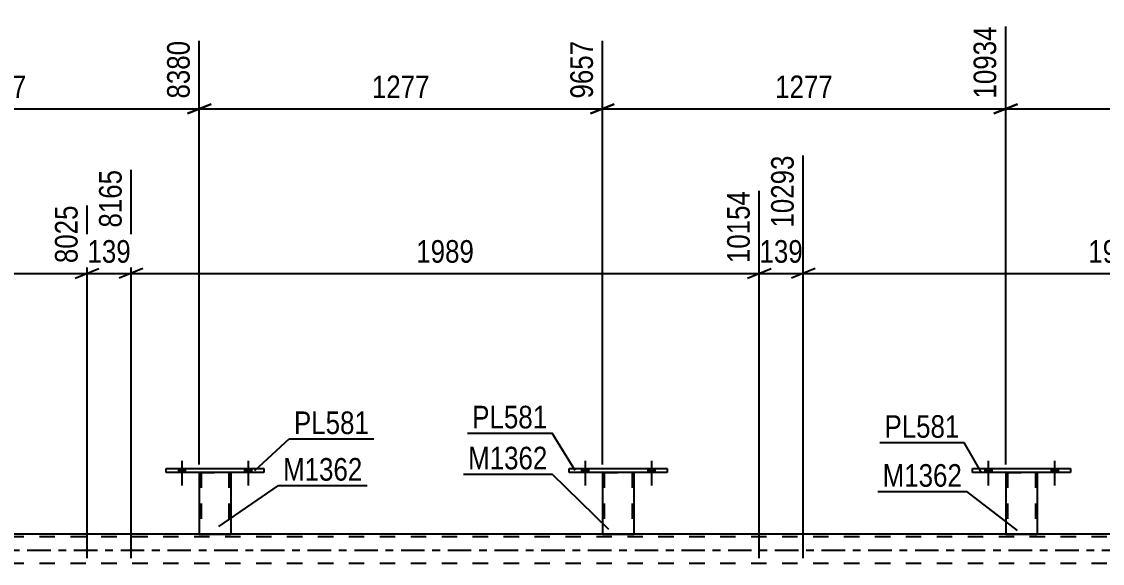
# Model space of a CAD drawing. Header units: millimetres. Extents: x 0 to 841, y 0 to 594.
# Drawn here: x 352.5 to 489.4, y 446.6 to 515.2 of the extents above; entities that cross this region are included whole.
import ezdxf

# ---------------------------------------------------------------- set-up
doc = ezdxf.new("R2010")
doc.units = ezdxf.units.MM
doc.linetypes.add('DXK_LINE_DOT2', pattern=[3.9198, 1.9599, -1.9599])
doc.linetypes.add('DXK_LINE_DOT3', pattern=[5.9187, 2.979, -0.9799, 0.9799, -0.9799])
doc.styles.add('Arial Narrow', font='ARIALN.TTF', dxfattribs={"height": 0.2})

# ---------------------------------------------------------------- blocks, each defined once
blk = doc.blocks.new('Part-232924980-2518 - 2334')
at = {"color": 2, "linetype": 'Continuous'}
blk.add_line((760.45, 450.28), (98.71, 450.28), dxfattribs=at)
at = {"color": 7, "linetype": 'DXK_LINE_DOT2'}
for p, q in [((760.45, 449.96), (98.71, 449.96)), ((760.45, 446.6), (98.71, 446.6))]:
    blk.add_line(p, q, dxfattribs=at)
at = {"color": 7, "linetype": 'DXK_LINE_DOT3'}
blk.add_line((98.71, 448.28), (760.45, 448.28), dxfattribs=at)
blk = doc.blocks.new('Part-232924980-32824 - 2334')
at = {"color": 2, "linetype": 'Continuous'}
for p, q in [((374.99, 458.12), (374.99, 450.28)), ((378.99, 458.12), (378.99, 450.28)), ((374.99, 450.28), (378.99, 450.28))]:
    blk.add_line(p, q, dxfattribs=at)
at = {"color": 7, "linetype": 'DXK_LINE_DOT2'}
for p, q in [((374.99, 458.12), (378.99, 458.12)), ((374.99, 458.12), (374.99, 458.12)), ((374.99, 458.12), (374.99, 458.12)), ((375.23, 458.12), (375.23, 450.28)), ((378.75, 458.12), (378.75, 450.28)), ((378.99, 458.12), (378.99, 458.12)), ((378.99, 458.12), (378.99, 458.12)), ((378.69, 450.28), (378.73, 450.28)), ((378.69, 450.28), (378.73, 450.28)), ((378.73, 450.28), (378.75, 450.28)), ((378.73, 450.28), (378.75, 450.28))]:
    blk.add_line(p, q, dxfattribs=at)
blk = doc.blocks.new('Part-232924980-32825 - 2334')
at = {"color": 2, "linetype": 'Continuous'}
for p, q in [((370.79, 458.12), (370.79, 458.6)), ((370.79, 458.6), (383.19, 458.6)), ((383.19, 458.12), (370.79, 458.12)), ((383.19, 458.6), (383.19, 458.12))]:
    blk.add_line(p, q, dxfattribs=at)
blk = doc.blocks.new('Part-232924980-32826 - 2334')
at = {"color": 2, "linetype": 'Continuous'}
for p, q in [((426.07, 458.12), (426.07, 450.28)), ((430.07, 458.12), (430.07, 450.28)), ((426.07, 450.28), (430.07, 450.28))]:
    blk.add_line(p, q, dxfattribs=at)
at = {"color": 7, "linetype": 'DXK_LINE_DOT2'}
for p, q in [((426.07, 458.12), (430.07, 458.12)), ((426.07, 458.12), (426.07, 458.12)), ((426.07, 458.12), (426.07, 458.12)), ((426.31, 458.12), (426.31, 450.28)), ((429.83, 458.12), (429.83, 450.28)), ((430.07, 458.12), (430.07, 458.12)), ((430.07, 458.12), (430.07, 458.12)), ((429.77, 450.28), (429.81, 450.28)), ((429.77, 450.28), (429.81, 450.28)), ((429.81, 450.28), (429.83, 450.28)), ((429.81, 450.28), (429.83, 450.28))]:
    blk.add_line(p, q, dxfattribs=at)
blk = doc.blocks.new('Part-232924980-32827 - 2334')
at = {"color": 2, "linetype": 'Continuous'}
for p, q in [((421.87, 458.12), (421.87, 458.6)), ((421.87, 458.6), (434.27, 458.6)), ((434.27, 458.12), (421.87, 458.12)), ((434.27, 458.6), (434.27, 458.12))]:
    blk.add_line(p, q, dxfattribs=at)
blk = doc.blocks.new('Part-232924980-32828 - 2334')
at = {"color": 2, "linetype": 'Continuous'}
for p, q in [((477.15, 458.12), (477.15, 450.28)), ((481.15, 458.12), (481.15, 450.28)), ((477.15, 450.28), (481.15, 450.28))]:
    blk.add_line(p, q, dxfattribs=at)
at = {"color": 7, "linetype": 'DXK_LINE_DOT2'}
for p, q in [((477.15, 458.12), (481.15, 458.12)), ((477.15, 458.12), (477.15, 458.12)), ((477.15, 458.12), (477.15, 458.12)), ((477.39, 458.12), (477.39, 450.28)), ((480.91, 458.12), (480.91, 450.28)), ((481.15, 458.12), (481.15, 458.12)), ((481.15, 458.12), (481.15, 458.12)), ((480.85, 450.28), (480.89, 450.28)), ((480.85, 450.28), (480.89, 450.28)), ((480.89, 450.28), (480.91, 450.28)), ((480.89, 450.28), (480.91, 450.28))]:
    blk.add_line(p, q, dxfattribs=at)
blk = doc.blocks.new('Part-232924980-32829 - 2334')
at = {"color": 2, "linetype": 'Continuous'}
for p, q in [((472.95, 458.12), (472.95, 458.6)), ((472.95, 458.6), (485.35, 458.6)), ((485.35, 458.12), (472.95, 458.12)), ((485.35, 458.6), (485.35, 458.12))]:
    blk.add_line(p, q, dxfattribs=at)
blk = doc.blocks.new('Bolt-232924980-32853 - 2334')
at = {"linetype": 'Continuous'}
for points in [[(372.35, 458.12), (373.23, 458.12), (373.23, 458.6), (372.35, 458.6)], [(380.75, 458.12), (381.63, 458.12), (381.63, 458.6), (380.75, 458.6)]]:
    blk.add_hatch(color=1, dxfattribs=at).paths.add_polyline_path(points)
at = {"color": 1, "linetype": 'Continuous'}
for p, q in [((372.79, 459.6), (372.79, 456.48)), ((381.19, 459.6), (381.19, 456.48)), ((372.35, 458.6), (372.35, 458.12)), ((373.23, 458.6), (373.23, 458.12)), ((380.75, 458.6), (380.75, 458.12)), ((381.63, 458.6), (381.63, 458.12))]:
    blk.add_line(p, q, dxfattribs=at)
blk = doc.blocks.new('Bolt-232924980-32854 - 2334')
at = {"linetype": 'Continuous'}
for points in [[(372.35, 458.12), (373.23, 458.12), (373.23, 458.6), (372.35, 458.6)], [(380.75, 458.12), (381.63, 458.12), (381.63, 458.6), (380.75, 458.6)]]:
    blk.add_hatch(color=1, dxfattribs=at).paths.add_polyline_path(points)
at = {"color": 1, "linetype": 'Continuous'}
for p, q in [((372.79, 459.6), (372.79, 456.48)), ((381.19, 459.6), (381.19, 456.48)), ((372.35, 458.6), (372.35, 458.12)), ((373.23, 458.6), (373.23, 458.12)), ((380.75, 458.6), (380.75, 458.12)), ((381.63, 458.6), (381.63, 458.12))]:
    blk.add_line(p, q, dxfattribs=at)
blk = doc.blocks.new('Bolt-232924980-32855 - 2334')
at = {"linetype": 'Continuous'}
for points in [[(423.43, 458.12), (424.31, 458.12), (424.31, 458.6), (423.43, 458.6)], [(431.83, 458.12), (432.71, 458.12), (432.71, 458.6), (431.83, 458.6)]]:
    blk.add_hatch(color=1, dxfattribs=at).paths.add_polyline_path(points)
at = {"color": 1, "linetype": 'Continuous'}
for p, q in [((423.87, 459.6), (423.87, 456.48)), ((432.27, 459.6), (432.27, 456.48)), ((423.43, 458.6), (423.43, 458.12)), ((424.31, 458.6), (424.31, 458.12)), ((431.83, 458.6), (431.83, 458.12)), ((432.71, 458.6), (432.71, 458.12))]:
    blk.add_line(p, q, dxfattribs=at)
blk = doc.blocks.new('Bolt-232924980-32856 - 2334')
at = {"linetype": 'Continuous'}
for points in [[(423.43, 458.12), (424.31, 458.12), (424.31, 458.6), (423.43, 458.6)], [(431.83, 458.12), (432.71, 458.12), (432.71, 458.6), (431.83, 458.6)]]:
    blk.add_hatch(color=1, dxfattribs=at).paths.add_polyline_path(points)
at = {"color": 1, "linetype": 'Continuous'}
for p, q in [((423.87, 459.6), (423.87, 456.48)), ((432.27, 459.6), (432.27, 456.48)), ((423.43, 458.6), (423.43, 458.12)), ((424.31, 458.6), (424.31, 458.12)), ((431.83, 458.6), (431.83, 458.12)), ((432.71, 458.6), (432.71, 458.12))]:
    blk.add_line(p, q, dxfattribs=at)
blk = doc.blocks.new('Bolt-232924980-32857 - 2334')
at = {"linetype": 'Continuous'}
for points in [[(474.51, 458.12), (475.39, 458.12), (475.39, 458.6), (474.51, 458.6)], [(482.91, 458.12), (483.79, 458.12), (483.79, 458.6), (482.91, 458.6)]]:
    blk.add_hatch(color=1, dxfattribs=at).paths.add_polyline_path(points)
at = {"color": 1, "linetype": 'Continuous'}
for p, q in [((474.95, 459.6), (474.95, 456.48)), ((483.35, 459.6), (483.35, 456.48)), ((474.51, 458.6), (474.51, 458.12)), ((475.39, 458.6), (475.39, 458.12)), ((482.91, 458.6), (482.91, 458.12)), ((483.79, 458.6), (483.79, 458.12))]:
    blk.add_line(p, q, dxfattribs=at)
blk = doc.blocks.new('Bolt-232924980-32858 - 2334')
at = {"linetype": 'Continuous'}
for points in [[(474.51, 458.12), (475.39, 458.12), (475.39, 458.6), (474.51, 458.6)], [(482.91, 458.12), (483.79, 458.12), (483.79, 458.6), (482.91, 458.6)]]:
    blk.add_hatch(color=1, dxfattribs=at).paths.add_polyline_path(points)
at = {"color": 1, "linetype": 'Continuous'}
for p, q in [((474.95, 459.6), (474.95, 456.48)), ((483.35, 459.6), (483.35, 456.48)), ((474.51, 458.6), (474.51, 458.12)), ((475.39, 458.6), (475.39, 458.12)), ((482.91, 458.6), (482.91, 458.12)), ((483.79, 458.6), (483.79, 458.12))]:
    blk.add_line(p, q, dxfattribs=at)
blk = doc.blocks.new('StraightDimension-232924980-10072 - 2334')
at = {"color": 7, "linetype": 'Continuous'}
for p, q in [((451.5, 447.28), (451.5, 498.28)), ((445.93, 447.28), (445.93, 493.78)), ((444.43, 482.74), (447.43, 483.94)), ((445.93, 483.34), (451.5, 483.34)), ((453, 483.94), (450, 482.74))]:
    blk.add_line(p, q, dxfattribs=at)
at = {"color": 0}
blk.add_wipeout([(452.06, 484.09), (452.06, 488.29), (445.37, 488.29), (445.37, 484.09)], dxfattribs=at)
at = {"color": 3, "style": 'Arial Narrow'}
blk.add_text('139', height=2.863, dxfattribs=at).set_placement((445.97, 484.69))
at = {"color": 0, "linetype": 'Continuous'}
blk.add_wipeout([(450.9, 498.88), (446.7, 498.88), (446.7, 488.54), (450.9, 488.54)], dxfattribs=at)
at = {"color": 3, "linetype": 'Continuous', "style": 'Arial Narrow'}
blk.add_text('10293', height=2.863, rotation=90.0002, dxfattribs=at).set_placement((450.3, 489.14))
blk = doc.blocks.new('StraightDimension-232924980-10075 - 2334')
at = {"color": 7, "linetype": 'Continuous'}
for p, q in [((281.23, 447.28), (281.23, 496.45)), ((360.79, 447.28), (360.79, 491.95)), ((282.73, 483.94), (279.73, 482.74)), ((281.23, 483.34), (360.79, 483.34)), ((359.29, 482.74), (362.29, 483.94))]:
    blk.add_line(p, q, dxfattribs=at)
at = {"color": 0}
blk.add_wipeout([(325.27, 484.09), (325.27, 488.29), (316.76, 488.29), (316.76, 484.09)], dxfattribs=at)
at = {"color": 3, "style": 'Arial Narrow'}
blk.add_text('1989', height=2.863, dxfattribs=at).set_placement((317.36, 484.69))
at = {"color": 0, "linetype": 'Continuous'}
blk.add_wipeout([(360.19, 492.55), (355.99, 492.55), (355.99, 484.04), (360.19, 484.04)], dxfattribs=at)
at = {"color": 3, "linetype": 'Continuous', "style": 'Arial Narrow'}
blk.add_text('8025', height=2.863, rotation=90.0002, dxfattribs=at).set_placement((359.59, 484.64))
blk = doc.blocks.new('StraightDimension-232924980-36416 - 2334')
at = {"color": 7, "linetype": 'Continuous'}
for p, q in [((323.91, 459.12), (323.91, 512.81)), ((374.99, 459.12), (374.99, 512.81)), ((325.41, 504.79), (322.41, 503.59)), ((323.91, 504.19), (374.99, 504.19)), ((373.49, 503.59), (376.49, 504.79))]:
    blk.add_line(p, q, dxfattribs=at)
at = {"color": 0}
blk.add_wipeout([(353.71, 504.94), (353.71, 509.14), (345.19, 509.14), (345.19, 504.94)], dxfattribs=at)
at = {"color": 3, "style": 'Arial Narrow'}
blk.add_text('1277', height=2.863, dxfattribs=at).set_placement((345.79, 505.54))
at = {"color": 0, "linetype": 'Continuous'}
blk.add_wipeout([(374.39, 513.41), (370.19, 513.41), (370.19, 504.89), (374.39, 504.89)], dxfattribs=at)
at = {"color": 3, "linetype": 'Continuous', "style": 'Arial Narrow'}
blk.add_text('8380', height=2.863, rotation=90.0002, dxfattribs=at).set_placement((373.79, 505.49))
blk = doc.blocks.new('StraightDimension-232924980-36413 - 2334')
at = {"color": 7, "linetype": 'Continuous'}
for p, q in [((477.15, 459.12), (477.15, 514.63)), ((528.23, 459.12), (528.23, 514.63)), ((478.65, 504.79), (475.65, 503.59)), ((477.15, 504.19), (528.23, 504.19)), ((526.73, 503.59), (529.73, 504.79))]:
    blk.add_line(p, q, dxfattribs=at)
at = {"color": 0}
blk.add_wipeout([(506.95, 504.94), (506.95, 509.14), (498.43, 509.14), (498.43, 504.94)], dxfattribs=at)
at = {"color": 3, "style": 'Arial Narrow'}
blk.add_text('1277', height=2.863, dxfattribs=at).set_placement((499.03, 505.54))
at = {"color": 0, "linetype": 'Continuous'}
blk.add_wipeout([(527.63, 515.23), (523.43, 515.23), (523.43, 504.89), (527.63, 504.89)], dxfattribs=at)
at = {"color": 3, "linetype": 'Continuous', "style": 'Arial Narrow'}
blk.add_text('12211', height=2.863, rotation=90.0002, dxfattribs=at).set_placement((527.03, 505.49))
blk = doc.blocks.new('StraightDimension-232924980-36414 - 2334')
at = {"color": 7, "linetype": 'Continuous'}
for p, q in [((477.15, 459.12), (477.15, 514.63)), ((426.07, 459.12), (426.07, 512.81)), ((427.57, 504.79), (424.57, 503.59)), ((426.07, 504.19), (477.15, 504.19)), ((475.65, 503.59), (478.65, 504.79))]:
    blk.add_line(p, q, dxfattribs=at)
at = {"color": 0}
blk.add_wipeout([(455.87, 504.94), (455.87, 509.14), (447.35, 509.14), (447.35, 504.94)], dxfattribs=at)
at = {"color": 3, "style": 'Arial Narrow'}
blk.add_text('1277', height=2.863, dxfattribs=at).set_placement((447.95, 505.54))
at = {"color": 0, "linetype": 'Continuous'}
blk.add_wipeout([(476.55, 515.23), (472.35, 515.23), (472.35, 504.89), (476.55, 504.89)], dxfattribs=at)
at = {"color": 3, "linetype": 'Continuous', "style": 'Arial Narrow'}
blk.add_text('10934', height=2.863, rotation=90.0002, dxfattribs=at).set_placement((475.95, 505.49))
blk = doc.blocks.new('StraightDimension-232924980-10071 - 2334')
at = {"color": 7, "linetype": 'Continuous'}
for p, q in [((451.5, 447.28), (451.5, 498.28)), ((531.06, 447.28), (531.06, 493.78)), ((453, 483.94), (450, 482.74)), ((451.5, 483.34), (531.06, 483.34)), ((529.56, 482.74), (532.56, 483.94))]:
    blk.add_line(p, q, dxfattribs=at)
at = {"color": 0}
blk.add_wipeout([(495.54, 484.09), (495.54, 488.29), (487.02, 488.29), (487.02, 484.09)], dxfattribs=at)
at = {"color": 3, "style": 'Arial Narrow'}
blk.add_text('1989', height=2.863, dxfattribs=at).set_placement((487.62, 484.69))
at = {"color": 0, "linetype": 'Continuous'}
blk.add_wipeout([(530.46, 494.38), (526.26, 494.38), (526.26, 484.04), (530.46, 484.04)], dxfattribs=at)
at = {"color": 3, "linetype": 'Continuous', "style": 'Arial Narrow'}
blk.add_text('12282', height=2.863, rotation=90.0002, dxfattribs=at).set_placement((529.86, 484.64))
blk = doc.blocks.new('StraightDimension-232924980-10073 - 2334')
at = {"color": 7, "linetype": 'Continuous'}
for p, q in [((366.37, 447.28), (366.37, 496.45)), ((445.93, 447.28), (445.93, 493.78)), ((367.87, 483.94), (364.87, 482.74)), ((366.37, 483.34), (445.93, 483.34)), ((444.43, 482.74), (447.43, 483.94))]:
    blk.add_line(p, q, dxfattribs=at)
at = {"color": 0}
blk.add_wipeout([(410.4, 484.09), (410.4, 488.29), (401.89, 488.29), (401.89, 484.09)], dxfattribs=at)
at = {"color": 3, "style": 'Arial Narrow'}
blk.add_text('1989', height=2.863, dxfattribs=at).set_placement((402.49, 484.69))
at = {"color": 0, "linetype": 'Continuous'}
blk.add_wipeout([(445.33, 494.38), (441.13, 494.38), (441.13, 484.04), (445.33, 484.04)], dxfattribs=at)
at = {"color": 3, "linetype": 'Continuous', "style": 'Arial Narrow'}
blk.add_text('10154', height=2.863, rotation=90.0002, dxfattribs=at).set_placement((444.73, 484.64))
blk = doc.blocks.new('StraightDimension-232924980-10074 - 2334')
at = {"color": 7, "linetype": 'Continuous'}
for p, q in [((366.37, 447.28), (366.37, 496.45)), ((360.79, 447.28), (360.79, 491.95)), ((359.29, 482.74), (362.29, 483.94)), ((360.79, 483.34), (366.37, 483.34)), ((367.87, 483.94), (364.87, 482.74))]:
    blk.add_line(p, q, dxfattribs=at)
at = {"color": 0}
blk.add_wipeout([(366.92, 484.09), (366.92, 488.29), (360.24, 488.29), (360.24, 484.09)], dxfattribs=at)
at = {"color": 3, "style": 'Arial Narrow'}
blk.add_text('139', height=2.863, dxfattribs=at).set_placement((360.84, 484.69))
at = {"color": 0, "linetype": 'Continuous'}
blk.add_wipeout([(365.77, 497.05), (361.57, 497.05), (361.57, 488.54), (365.77, 488.54)], dxfattribs=at)
at = {"color": 3, "linetype": 'Continuous', "style": 'Arial Narrow'}
blk.add_text('8165', height=2.863, rotation=90.0002, dxfattribs=at).set_placement((365.17, 489.14))
blk = doc.blocks.new('StraightDimension-232924980-36415 - 2334')
at = {"color": 7, "linetype": 'Continuous'}
for p, q in [((374.99, 459.12), (374.99, 512.81)), ((426.07, 459.12), (426.07, 512.81)), ((376.49, 504.79), (373.49, 503.59)), ((374.99, 504.19), (426.07, 504.19)), ((424.57, 503.59), (427.57, 504.79))]:
    blk.add_line(p, q, dxfattribs=at)
at = {"color": 0}
blk.add_wipeout([(404.79, 504.94), (404.79, 509.14), (396.27, 509.14), (396.27, 504.94)], dxfattribs=at)
at = {"color": 3, "style": 'Arial Narrow'}
blk.add_text('1277', height=2.863, dxfattribs=at).set_placement((396.87, 505.54))
at = {"color": 0, "linetype": 'Continuous'}
blk.add_wipeout([(425.47, 513.41), (421.27, 513.41), (421.27, 504.89), (425.47, 504.89)], dxfattribs=at)
at = {"color": 3, "linetype": 'Continuous', "style": 'Arial Narrow'}
blk.add_text('9657', height=2.863, rotation=90.0002, dxfattribs=at).set_placement((424.87, 505.49))
blk = doc.blocks.new('Mark-232924980-36762 - 2334')
at = {"color": 0}
blk.add_wipeout([(419.09, 463.7), (419.09, 466.7), (409.58, 466.7), (409.58, 463.7)], dxfattribs=at)
blk.add_wipeout([(419.09, 463.7), (419.09, 466.7), (409.58, 466.7), (409.58, 463.7)], dxfattribs=at)
at = {"color": 30, "linetype": 'Continuous'}
for p in [(408.98, 463.1), (422.61, 458.37)]:
    blk.add_line(p, (419.69, 463.1), dxfattribs=at)
at = {"color": 3, "style": 'Arial Narrow'}
blk.add_text('PL581', height=2.863, dxfattribs=at).set_placement((409.58, 463.7))
blk = doc.blocks.new('Mark-232924980-36753 - 2334')
at = {"color": 0}
blk.add_wipeout([(395.67, 457.08), (395.67, 460.08), (385.62, 460.08), (385.62, 457.08)], dxfattribs=at)
blk.add_wipeout([(395.67, 457.08), (395.67, 460.08), (385.62, 460.08), (385.62, 457.08)], dxfattribs=at)
at = {"color": 30, "linetype": 'Continuous'}
for p, q in [((377.47, 451.27), (385.02, 456.48)), ((385.02, 456.48), (396.27, 456.48))]:
    blk.add_line(p, q, dxfattribs=at)
at = {"color": 3, "style": 'Arial Narrow'}
blk.add_text('M1362', height=2.863, dxfattribs=at).set_placement((385.62, 457.08))
blk = doc.blocks.new('Mark-232924980-36756 - 2334')
at = {"color": 0}
blk.add_wipeout([(396.5, 462.98), (396.5, 465.98), (387, 465.98), (387, 462.98)], dxfattribs=at)
blk.add_wipeout([(396.5, 462.98), (396.5, 465.98), (387, 465.98), (387, 462.98)], dxfattribs=at)
at = {"color": 30, "linetype": 'Continuous'}
for p, q in [((382.03, 458.36), (386.4, 462.38)), ((386.4, 462.38), (397.1, 462.38))]:
    blk.add_line(p, q, dxfattribs=at)
at = {"color": 3, "style": 'Arial Narrow'}
blk.add_text('PL581', height=2.863, dxfattribs=at).set_placement((387, 462.98))
blk = doc.blocks.new('Mark-232924980-36759 - 2334')
at = {"color": 0}
blk.add_wipeout([(419.11, 458.51), (419.11, 461.51), (409.06, 461.51), (409.06, 458.51)], dxfattribs=at)
blk.add_wipeout([(419.11, 458.51), (419.11, 461.51), (409.06, 461.51), (409.06, 458.51)], dxfattribs=at)
at = {"color": 30, "linetype": 'Continuous'}
for p in [(408.46, 457.91), (426.87, 450.88)]:
    blk.add_line(p, (419.71, 457.91), dxfattribs=at)
at = {"color": 3, "style": 'Arial Narrow'}
blk.add_text('M1362', height=2.863, dxfattribs=at).set_placement((409.06, 458.51))
blk = doc.blocks.new('Mark-232924980-36765 - 2334')
at = {"color": 0}
blk.add_wipeout([(471.63, 456.31), (471.63, 459.31), (461.57, 459.31), (461.57, 456.31)], dxfattribs=at)
blk.add_wipeout([(471.63, 456.31), (471.63, 459.31), (461.57, 459.31), (461.57, 456.31)], dxfattribs=at)
at = {"color": 30, "linetype": 'Continuous'}
for p in [(460.97, 455.71), (478.65, 450.75)]:
    blk.add_line(p, (472.23, 455.71), dxfattribs=at)
at = {"color": 3, "style": 'Arial Narrow'}
blk.add_text('M1362', height=2.863, dxfattribs=at).set_placement((461.57, 456.31))
blk = doc.blocks.new('Mark-232924980-36768 - 2334')
at = {"color": 0}
blk.add_wipeout([(471.3, 462.51), (471.3, 465.51), (461.8, 465.51), (461.8, 462.51)], dxfattribs=at)
blk.add_wipeout([(471.3, 462.51), (471.3, 465.51), (461.8, 465.51), (461.8, 462.51)], dxfattribs=at)
at = {"color": 30, "linetype": 'Continuous'}
for p in [(461.2, 461.91), (473.99, 458.24)]:
    blk.add_line(p, (471.9, 461.91), dxfattribs=at)
at = {"color": 3, "style": 'Arial Narrow'}
blk.add_text('PL581', height=2.863, dxfattribs=at).set_placement((461.8, 462.51))

msp = doc.modelspace()

# ---------------------------------------------------------------- block references
for name in ['Bolt-232924980-32853 - 2334', 'Bolt-232924980-32854 - 2334', 'Bolt-232924980-32855 - 2334', 'Bolt-232924980-32856 - 2334', 'Bolt-232924980-32857 - 2334', 'Bolt-232924980-32858 - 2334', 'Part-232924980-32825 - 2334', 'Part-232924980-32824 - 2334', 'Part-232924980-32827 - 2334', 'Part-232924980-32826 - 2334', 'Part-232924980-32829 - 2334', 'Part-232924980-32828 - 2334', 'Part-232924980-2518 - 2334']:
    msp.add_blockref(name, (0, 0))

# ---------------------------------------------------------------- next in the draw order: block references
for name in ['StraightDimension-232924980-36413 - 2334', 'StraightDimension-232924980-10072 - 2334', 'StraightDimension-232924980-10075 - 2334']:
    msp.add_blockref(name, (0, 0))

# ---------------------------------------------------------------- next in the draw order: block references
for name in ['StraightDimension-232924980-36414 - 2334', 'StraightDimension-232924980-36416 - 2334']:
    msp.add_blockref(name, (0, 0))

# ---------------------------------------------------------------- next in the draw order: block references
for name in ['StraightDimension-232924980-10071 - 2334', 'StraightDimension-232924980-10073 - 2334']:
    msp.add_blockref(name, (0, 0))

# ---------------------------------------------------------------- next in the draw order: block references
for name in ['StraightDimension-232924980-36415 - 2334', 'StraightDimension-232924980-10074 - 2334', 'Mark-232924980-36765 - 2334']:
    msp.add_blockref(name, (0, 0))

# ---------------------------------------------------------------- next in the draw order: block references
for name in ['Mark-232924980-36762 - 2334', 'Mark-232924980-36768 - 2334', 'Mark-232924980-36753 - 2334']:
    msp.add_blockref(name, (0, 0))

# ---------------------------------------------------------------- next in the draw order: block references
for name in ['Mark-232924980-36756 - 2334', 'Mark-232924980-36759 - 2334']:
    msp.add_blockref(name, (0, 0))

doc.saveas('drawing.dxf')
